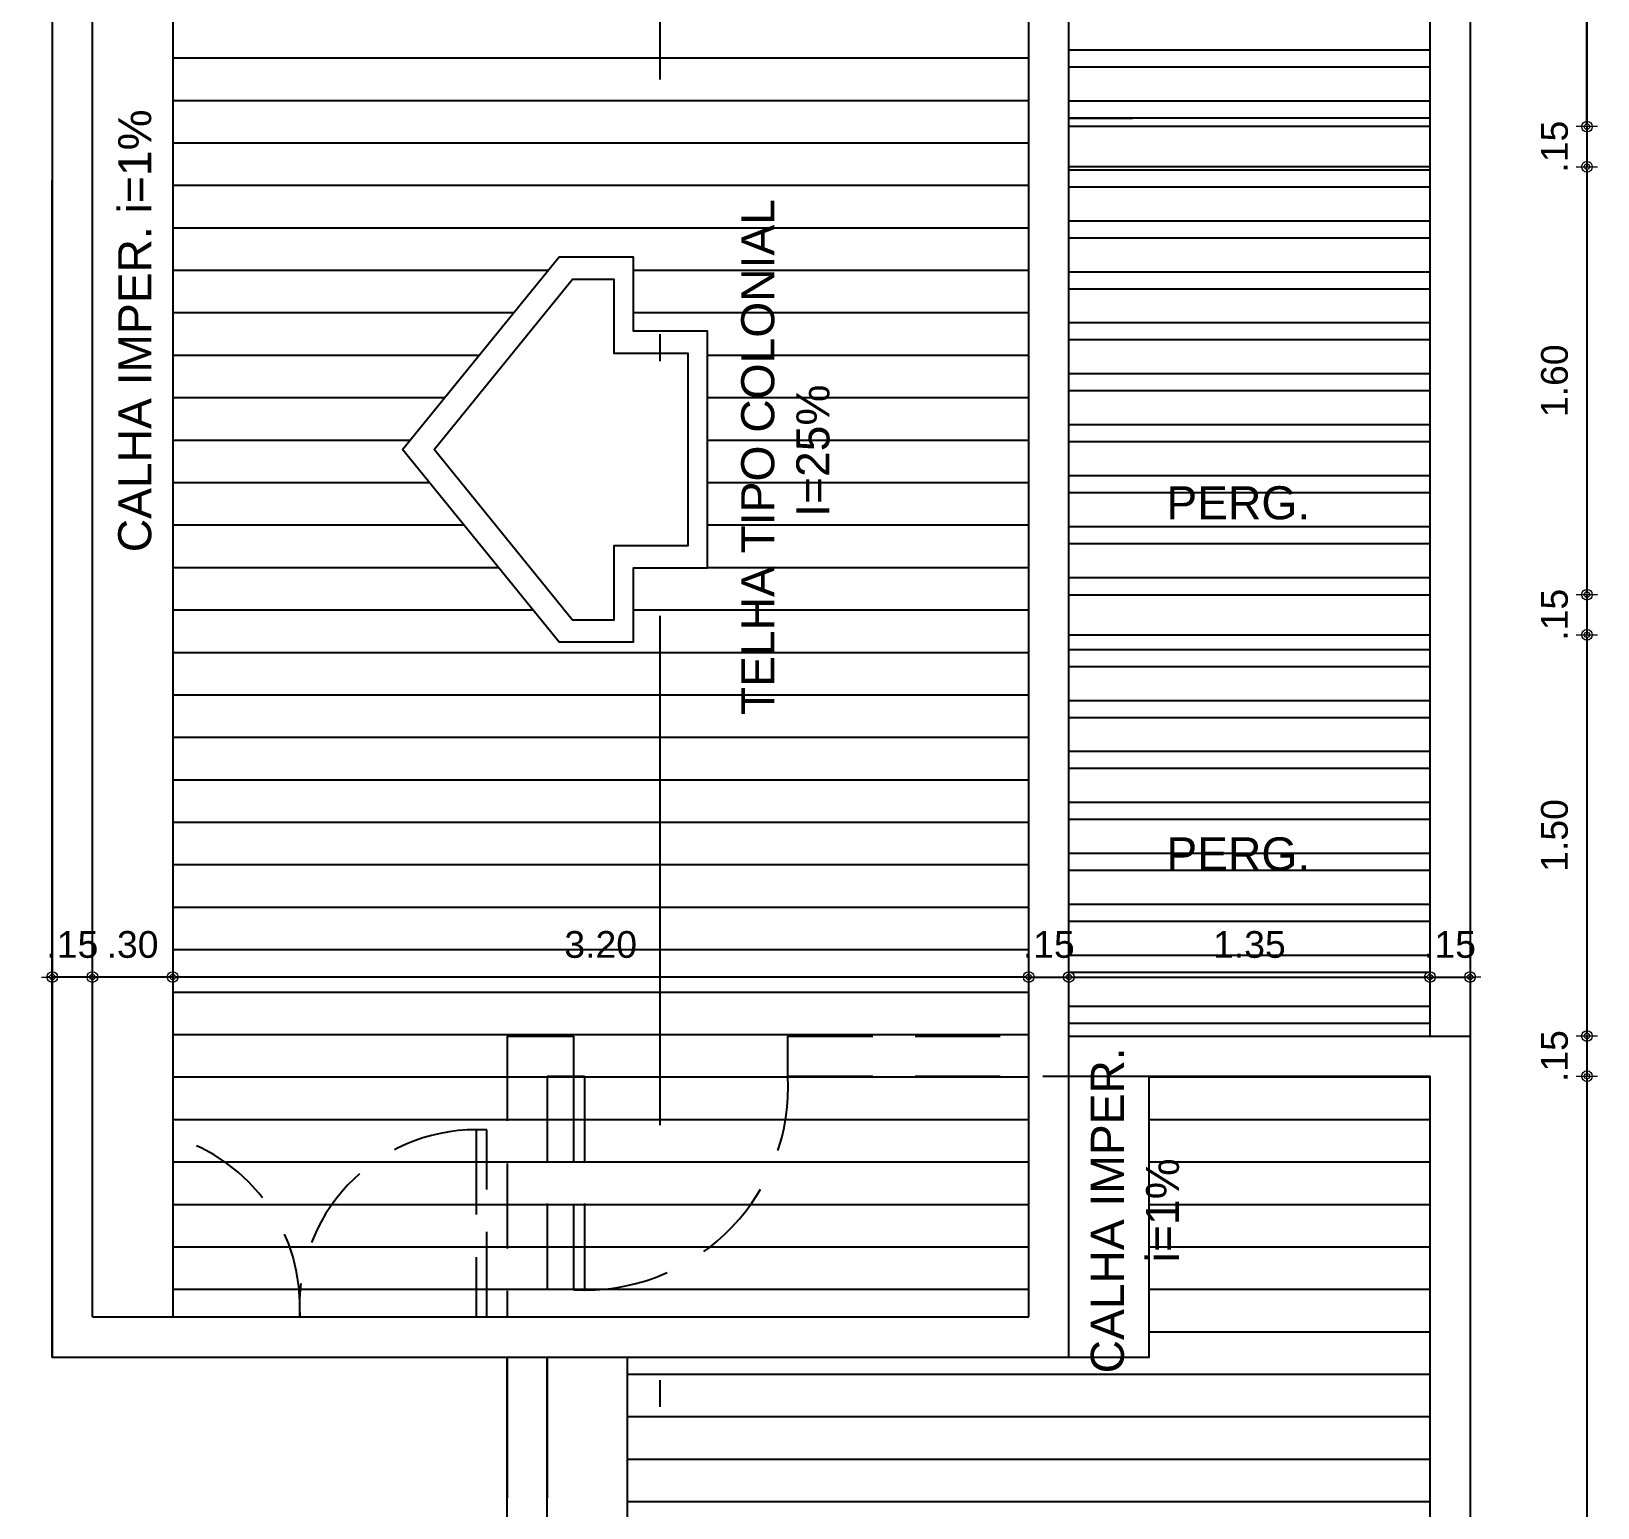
# Model space of a CAD drawing. Header units: millimetres. Extents: x 1540 to 1603, y 509.1 to 598.2.
# Drawn here: x 1560.97 to 1566.83, y 581.03 to 586.55 of the extents above; entities that cross this region are included whole.
import ezdxf

# ---------------------------------------------------------------- set-up
doc = ezdxf.new("R2010")
doc.units = ezdxf.units.MM
doc.linetypes.add('DASHDOT2', pattern=[12.7, 6.35, -3.175, 0, -3.175])
doc.linetypes.add('HIDDEN', pattern=[9.525, 6.35, -3.175])
for name, color, linetype in [('0-COTAS', 8, 'Continuous'), ('A-PEN-08', 8, 'Continuous'), ('A-PEN-B', 5, 'Continuous'), ('A-PEN-G', 3, 'Continuous'), ('A-PEN-M', 6, 'Continuous'), ('A-PEN-R', 1, 'Continuous')]:
    doc.layers.add(name, color=color, linetype=linetype)
doc.layers.add('COTAS', color=53, linetype='Continuous', lineweight=9)
doc.styles.add('CARIMBO_DADOS', font='arial.ttf', dxfattribs={"height": 0.1})
doc.dimstyles.get("Standard").update_dxf_attribs({"dimtxt": 0.18, "dimasz": 0.18, "dimexe": 0.18, "dimexo": 0.0625, "dimgap": 0.09, "dimtad": 0, "dimtih": 1, "dimtoh": 1, "dimdec": 4, "dimzin": 0, "dimdsep": 46, "dimtxsty": 'Standard', "dimcen": 0.09, "dimadec": 0, "dimazin": 0, "dimtfac": 1, "dimtdec": 4, "dimtofl": 0, "dimtmove": 0, "dimatfit": 3, "dimfxl": 1, "dimtolj": 1, "dimtzin": 0, "dimarcsym": 0})
pattern_1 = [(7e-15, (-2519.20092, 406.11288), (0, 0.15875), [])]

# ---------------------------------------------------------------- blocks, each defined once
blk = doc.blocks.new('CIRCULOS')
at = {"layer": 'COTAS'}
for p, q in [((-4, 0), (4, 0)), ((0, 4), (0, -4))]:
    blk.add_line(p, q, dxfattribs=at)
for radius in [2, 1]:
    blk.add_circle((0, 0), radius, dxfattribs=at)
blk = doc.blocks.new('*D545')
at = {"layer": 'A-PEN-08', "color": 8, "lineweight": -2, "ltscale": 0.05}
blk.add_line((1559.1397, 588.4859), (1559.1397, 581.7559), dxfattribs=at)
at = {"layer": 'Defpoints', "color": 0, "ltscale": 0.05}
for p in [(1559.3482, 588.4959), (1559.1397, 581.7459), (1561.1982, 581.7459)]:
    blk.add_point(p, dxfattribs=at)
at = {"layer": 'A-PEN-08', "color": 8, "lineweight": -2, "ltscale": 0.05, "xscale": 0.01, "yscale": 0.01, "zscale": 0.01}
for p, rotation in [((1559.1397, 588.4959), 90), ((1559.1397, 581.7459), 270)]:
    blk.add_blockref('CIRCULOS', p, dxfattribs=dict(at, rotation=rotation))
at = {"layer": 'A-PEN-08', "color": 230, "ltscale": 0.05, "insert": (1559.0187, 585.1209), "char_height": 0.1, "attachment_point": 5, "rotation": 90, "style": 'CARIMBO_DADOS'}
blk.add_mtext('\\A1;6.75', dxfattribs=at)
blk = doc.blocks.new('*D367')
at = {"layer": 'A-PEN-08', "color": 8, "lineweight": -2, "ltscale": 0.05}
blk.add_line((1566.7852, 586.2059), (1566.7852, 588.4859), dxfattribs=at)
at = {"layer": 'Defpoints', "color": 0, "ltscale": 0.05}
for p in [(1561.1982, 588.4959), (1566.7852, 588.4959), (1564.8482, 586.1959)]:
    blk.add_point(p, dxfattribs=at)
at = {"layer": 'A-PEN-08', "color": 8, "lineweight": -2, "ltscale": 0.05, "xscale": 0.01, "yscale": 0.01, "zscale": 0.01}
for p, rotation in [((1566.7852, 588.4959), 90), ((1566.7852, 586.1959), 270)]:
    blk.add_blockref('CIRCULOS', p, dxfattribs=dict(at, rotation=rotation))
at = {"layer": 'A-PEN-08', "color": 230, "ltscale": 0.05, "insert": (1566.6641, 587.3459), "char_height": 0.1, "attachment_point": 5, "rotation": 90, "style": 'CARIMBO_DADOS'}
blk.add_mtext('\\A1;2.30', dxfattribs=at)
blk = doc.blocks.new('*D368')
at = {"layer": 'A-PEN-08', "color": 8, "lineweight": -2, "ltscale": 0.05}
blk.add_line((1566.7852, 588.4859), (1566.7852, 586.2059), dxfattribs=at)
at = {"layer": 'Defpoints', "color": 0, "ltscale": 0.05}
for p in [(1561.1982, 588.4959), (1566.1982, 586.1959), (1566.7852, 586.1959)]:
    blk.add_point(p, dxfattribs=at)
at = {"layer": 'A-PEN-08', "color": 8, "lineweight": -2, "ltscale": 0.05, "xscale": 0.01, "yscale": 0.01, "zscale": 0.01}
for p, rotation in [((1566.7852, 588.4959), 90), ((1566.7852, 586.1959), 270)]:
    blk.add_blockref('CIRCULOS', p, dxfattribs=dict(at, rotation=rotation))
at = {"layer": 'A-PEN-08', "color": 230, "ltscale": 0.05, "insert": (1566.6641, 587.3459), "char_height": 0.1, "attachment_point": 5, "rotation": 90, "style": 'CARIMBO_DADOS'}
blk.add_mtext('\\A1;2.30', dxfattribs=at)
blk = doc.blocks.new('*D553')
at = {"layer": 'A-PEN-08', "color": 8, "lineweight": -2, "ltscale": 0.05}
for p, q in [((1566.7852, 586.2059), (1566.7852, 586.2159)), ((1566.7852, 586.1959), (1566.7852, 586.0459)), ((1566.7852, 586.0359), (1566.7852, 586.0259))]:
    blk.add_line(p, q, dxfattribs=at)
at = {"layer": 'Defpoints', "color": 0, "ltscale": 0.05}
for p in [(1566.1982, 586.1959), (1566.3482, 586.0459), (1566.7852, 586.0459)]:
    blk.add_point(p, dxfattribs=at)
at = {"layer": 'A-PEN-08', "color": 8, "lineweight": -2, "ltscale": 0.05, "xscale": 0.01, "yscale": 0.01, "zscale": 0.01}
for p, rotation in [((1566.7852, 586.1959), 270), ((1566.7852, 586.0459), 90)]:
    blk.add_blockref('CIRCULOS', p, dxfattribs=dict(at, rotation=rotation))
at = {"layer": 'A-PEN-08', "color": 230, "ltscale": 0.05, "insert": (1566.6642, 586.1209), "char_height": 0.1, "attachment_point": 5, "rotation": 90, "style": 'CARIMBO_DADOS'}
blk.add_mtext('\\A1;.15', dxfattribs=at)
blk = doc.blocks.new('*D554')
at = {"layer": 'A-PEN-08', "color": 8, "lineweight": -2, "ltscale": 0.05}
blk.add_line((1566.7852, 586.0359), (1566.7852, 584.4559), dxfattribs=at)
at = {"layer": 'Defpoints', "color": 0, "ltscale": 0.05}
for p in [(1566.3482, 586.0459), (1566.1982, 584.4459), (1566.7852, 584.4459)]:
    blk.add_point(p, dxfattribs=at)
at = {"layer": 'A-PEN-08', "color": 8, "lineweight": -2, "ltscale": 0.05, "xscale": 0.01, "yscale": 0.01, "zscale": 0.01}
for p, rotation in [((1566.7852, 586.0459), 90), ((1566.7852, 584.4459), 270)]:
    blk.add_blockref('CIRCULOS', p, dxfattribs=dict(at, rotation=rotation))
at = {"layer": 'A-PEN-08', "color": 230, "ltscale": 0.05, "insert": (1566.6642, 585.2459), "char_height": 0.1, "attachment_point": 5, "rotation": 90, "style": 'CARIMBO_DADOS'}
blk.add_mtext('\\A1;1.60', dxfattribs=at)
blk = doc.blocks.new('*D555')
at = {"layer": 'A-PEN-08', "color": 8, "lineweight": -2, "ltscale": 0.05}
for p, q in [((1566.7852, 584.4559), (1566.7852, 584.4659)), ((1566.7852, 584.4459), (1566.7852, 584.2959)), ((1566.7852, 584.2859), (1566.7852, 584.2759))]:
    blk.add_line(p, q, dxfattribs=at)
at = {"layer": 'Defpoints', "color": 0, "ltscale": 0.05}
for p in [(1566.1982, 584.4459), (1566.1982, 584.2959), (1566.7852, 584.2959)]:
    blk.add_point(p, dxfattribs=at)
at = {"layer": 'A-PEN-08', "color": 8, "lineweight": -2, "ltscale": 0.05, "xscale": 0.01, "yscale": 0.01, "zscale": 0.01}
for p, rotation in [((1566.7852, 584.4459), 270), ((1566.7852, 584.2959), 90)]:
    blk.add_blockref('CIRCULOS', p, dxfattribs=dict(at, rotation=rotation))
at = {"layer": 'A-PEN-08', "color": 230, "ltscale": 0.05, "insert": (1566.6642, 584.3709), "char_height": 0.1, "attachment_point": 5, "rotation": 90, "style": 'CARIMBO_DADOS'}
blk.add_mtext('\\A1;.15', dxfattribs=at)
blk = doc.blocks.new('*D556')
at = {"layer": 'A-PEN-08', "color": 8, "lineweight": -2, "ltscale": 0.05}
blk.add_line((1566.7852, 584.2859), (1566.7852, 582.8059), dxfattribs=at)
at = {"layer": 'Defpoints', "color": 0, "ltscale": 0.05}
for p in [(1566.1982, 584.2959), (1566.3482, 582.7959), (1566.7852, 582.7959)]:
    blk.add_point(p, dxfattribs=at)
at = {"layer": 'A-PEN-08', "color": 8, "lineweight": -2, "ltscale": 0.05, "xscale": 0.01, "yscale": 0.01, "zscale": 0.01}
for p, rotation in [((1566.7852, 584.2959), 90), ((1566.7852, 582.7959), 270)]:
    blk.add_blockref('CIRCULOS', p, dxfattribs=dict(at, rotation=rotation))
at = {"layer": 'A-PEN-08', "color": 230, "ltscale": 0.05, "insert": (1566.6642, 583.5459), "char_height": 0.1, "attachment_point": 5, "rotation": 90, "style": 'CARIMBO_DADOS'}
blk.add_mtext('\\A1;1.50', dxfattribs=at)
blk = doc.blocks.new('*D557')
at = {"layer": 'A-PEN-08', "color": 8, "lineweight": -2, "ltscale": 0.05}
for p, q in [((1566.7852, 582.8059), (1566.7852, 582.8159)), ((1566.7852, 582.7959), (1566.7852, 582.6459)), ((1566.7852, 582.6359), (1566.7852, 582.6259))]:
    blk.add_line(p, q, dxfattribs=at)
at = {"layer": 'Defpoints', "color": 0, "ltscale": 0.05}
for p in [(1566.3482, 582.7959), (1566.1982, 582.6459), (1566.7852, 582.6459)]:
    blk.add_point(p, dxfattribs=at)
at = {"layer": 'A-PEN-08', "color": 8, "lineweight": -2, "ltscale": 0.05, "xscale": 0.01, "yscale": 0.01, "zscale": 0.01}
for p, rotation in [((1566.7852, 582.7959), 270), ((1566.7852, 582.6459), 90)]:
    blk.add_blockref('CIRCULOS', p, dxfattribs=dict(at, rotation=rotation))
at = {"layer": 'A-PEN-08', "color": 230, "ltscale": 0.05, "insert": (1566.6642, 582.7209), "char_height": 0.1, "attachment_point": 5, "rotation": 90, "style": 'CARIMBO_DADOS'}
blk.add_mtext('\\A1;.15', dxfattribs=at)
blk = doc.blocks.new('*D558')
at = {"layer": 'A-PEN-08', "color": 8, "lineweight": -2, "ltscale": 0.05}
blk.add_line((1566.7852, 582.6359), (1566.7852, 577.2559), dxfattribs=at)
at = {"layer": 'Defpoints', "color": 0, "ltscale": 0.05}
for p in [(1566.1982, 582.6459), (1566.1982, 577.2459), (1566.7852, 577.2459)]:
    blk.add_point(p, dxfattribs=at)
at = {"layer": 'A-PEN-08', "color": 8, "lineweight": -2, "ltscale": 0.05, "xscale": 0.01, "yscale": 0.01, "zscale": 0.01}
for p, rotation in [((1566.7852, 582.6459), 90), ((1566.7852, 577.2459), 270)]:
    blk.add_blockref('CIRCULOS', p, dxfattribs=dict(at, rotation=rotation))
at = {"layer": 'A-PEN-08', "color": 230, "ltscale": 0.05, "insert": (1566.6642, 579.9459), "char_height": 0.1, "attachment_point": 5, "rotation": 90, "style": 'CARIMBO_DADOS'}
blk.add_mtext('\\A1;5.40', dxfattribs=at)
blk = doc.blocks.new('*D565')
at = {"layer": 'A-PEN-08', "color": 8, "lineweight": -2, "ltscale": 0.05}
blk.add_line((1564.6882, 583.0166), (1561.5082, 583.0166), dxfattribs=at)
at = {"layer": 'Defpoints', "color": 0, "ltscale": 0.05}
for p in [(1561.4982, 583.0166), (1561.4982, 581.7459), (1564.6982, 581.7459)]:
    blk.add_point(p, dxfattribs=at)
at = {"layer": 'A-PEN-08', "color": 8, "lineweight": -2, "ltscale": 0.05, "xscale": 0.01, "yscale": 0.01, "zscale": 0.01, "rotation": 180}
blk.add_blockref('CIRCULOS', (1561.4982, 583.0166), dxfattribs=at)
at = {"layer": 'A-PEN-08', "color": 8, "lineweight": -2, "ltscale": 0.05, "xscale": 0.01, "yscale": 0.01, "zscale": 0.01}
blk.add_blockref('CIRCULOS', (1564.6982, 583.0166), dxfattribs=at)
at = {"layer": 'A-PEN-08', "color": 230, "ltscale": 0.05, "insert": (1563.0982, 583.1377), "char_height": 0.1, "attachment_point": 5, "style": 'CARIMBO_DADOS'}
blk.add_mtext('\\A1;3.20', dxfattribs=at)
blk = doc.blocks.new('*D566')
at = {"layer": 'A-PEN-08', "color": 8, "lineweight": -2, "ltscale": 0.05}
for p, q in [((1561.1882, 583.0166), (1561.1782, 583.0166)), ((1561.4982, 583.0166), (1561.1982, 583.0166)), ((1561.5082, 583.0166), (1561.5182, 583.0166))]:
    blk.add_line(p, q, dxfattribs=at)
at = {"layer": 'Defpoints', "color": 0, "ltscale": 0.05}
for p in [(1561.1982, 583.0166), (1561.1982, 581.7459), (1561.4982, 581.7459)]:
    blk.add_point(p, dxfattribs=at)
at = {"layer": 'A-PEN-08', "color": 8, "lineweight": -2, "ltscale": 0.05, "xscale": 0.01, "yscale": 0.01, "zscale": 0.01}
blk.add_blockref('CIRCULOS', (1561.1982, 583.0166), dxfattribs=at)
at = {"layer": 'A-PEN-08', "color": 8, "lineweight": -2, "ltscale": 0.05, "xscale": 0.01, "yscale": 0.01, "zscale": 0.01, "rotation": 180}
blk.add_blockref('CIRCULOS', (1561.4982, 583.0166), dxfattribs=at)
at = {"layer": 'A-PEN-08', "color": 230, "ltscale": 0.05, "insert": (1561.3482, 583.1377), "char_height": 0.1, "attachment_point": 5, "style": 'CARIMBO_DADOS'}
blk.add_mtext('\\A1;.30', dxfattribs=at)
blk = doc.blocks.new('*D567')
at = {"layer": 'A-PEN-08', "color": 8, "lineweight": -2, "ltscale": 0.05}
for p, q in [((1561.0382, 583.0166), (1561.0282, 583.0166)), ((1561.1982, 583.0166), (1561.0482, 583.0166)), ((1561.2082, 583.0166), (1561.2182, 583.0166))]:
    blk.add_line(p, q, dxfattribs=at)
at = {"layer": 'Defpoints', "color": 0, "ltscale": 0.05}
for p in [(1561.0482, 583.0166), (1561.1982, 581.7459), (1561.0482, 581.5959)]:
    blk.add_point(p, dxfattribs=at)
at = {"layer": 'A-PEN-08', "color": 8, "lineweight": -2, "ltscale": 0.05, "xscale": 0.01, "yscale": 0.01, "zscale": 0.01}
blk.add_blockref('CIRCULOS', (1561.0482, 583.0166), dxfattribs=at)
at = {"layer": 'A-PEN-08', "color": 8, "lineweight": -2, "ltscale": 0.05, "xscale": 0.01, "yscale": 0.01, "zscale": 0.01, "rotation": 180}
blk.add_blockref('CIRCULOS', (1561.1982, 583.0166), dxfattribs=at)
at = {"layer": 'A-PEN-08', "color": 230, "ltscale": 0.05, "insert": (1561.1232, 583.1377), "char_height": 0.1, "attachment_point": 5, "style": 'CARIMBO_DADOS'}
blk.add_mtext('\\A1;.15', dxfattribs=at)
blk = doc.blocks.new('*D568')
at = {"layer": 'A-PEN-08', "color": 8, "lineweight": -2, "ltscale": 0.05}
for p, q in [((1564.6882, 583.0166), (1564.6782, 583.0166)), ((1564.6982, 583.0166), (1564.8482, 583.0166)), ((1564.8582, 583.0166), (1564.8682, 583.0166))]:
    blk.add_line(p, q, dxfattribs=at)
at = {"layer": 'Defpoints', "color": 0, "ltscale": 0.05}
for p in [(1564.8482, 583.0166), (1564.8482, 582.7959), (1564.6982, 581.7459)]:
    blk.add_point(p, dxfattribs=at)
at = {"layer": 'A-PEN-08', "color": 8, "lineweight": -2, "ltscale": 0.05, "xscale": 0.01, "yscale": 0.01, "zscale": 0.01}
blk.add_blockref('CIRCULOS', (1564.6982, 583.0166), dxfattribs=at)
at = {"layer": 'A-PEN-08', "color": 8, "lineweight": -2, "ltscale": 0.05, "xscale": 0.01, "yscale": 0.01, "zscale": 0.01, "rotation": 180}
blk.add_blockref('CIRCULOS', (1564.8482, 583.0166), dxfattribs=at)
at = {"layer": 'A-PEN-08', "color": 230, "ltscale": 0.05, "insert": (1564.7732, 583.1377), "char_height": 0.1, "attachment_point": 5, "style": 'CARIMBO_DADOS'}
blk.add_mtext('\\A1;.15', dxfattribs=at)
blk = doc.blocks.new('*D370')
at = {"layer": 'A-PEN-08', "color": 8, "lineweight": -2, "ltscale": 0.05}
for p, q in [((1566.1882, 583.0166), (1566.1782, 583.0166)), ((1566.1982, 583.0166), (1566.3482, 583.0166)), ((1566.3582, 583.0166), (1566.3682, 583.0166))]:
    blk.add_line(p, q, dxfattribs=at)
at = {"layer": 'Defpoints', "color": 0, "ltscale": 0.05}
for p in [(1566.3482, 583.0166), (1566.3482, 582.7959), (1566.1982, 582.6459)]:
    blk.add_point(p, dxfattribs=at)
at = {"layer": 'A-PEN-08', "color": 8, "lineweight": -2, "ltscale": 0.05, "xscale": 0.01, "yscale": 0.01, "zscale": 0.01}
blk.add_blockref('CIRCULOS', (1566.1982, 583.0166), dxfattribs=at)
at = {"layer": 'A-PEN-08', "color": 8, "lineweight": -2, "ltscale": 0.05, "xscale": 0.01, "yscale": 0.01, "zscale": 0.01, "rotation": 180}
blk.add_blockref('CIRCULOS', (1566.3482, 583.0166), dxfattribs=at)
at = {"layer": 'A-PEN-08', "color": 230, "ltscale": 0.05, "insert": (1566.2732, 583.1377), "char_height": 0.1, "attachment_point": 5, "style": 'CARIMBO_DADOS'}
blk.add_mtext('\\A1;.15', dxfattribs=at)
blk = doc.blocks.new('*D373')
at = {"layer": 'A-PEN-08', "color": 8, "lineweight": -2, "ltscale": 0.05}
for p, q in [((1559.1397, 581.7559), (1559.1397, 581.7659)), ((1559.1397, 581.7459), (1559.1397, 581.5959)), ((1559.1397, 581.5859), (1559.1397, 581.5759))]:
    blk.add_line(p, q, dxfattribs=at)
at = {"layer": 'Defpoints', "color": 0, "ltscale": 0.05}
for p in [(1561.1982, 581.7459), (1559.1397, 581.5959), (1561.0482, 581.5959)]:
    blk.add_point(p, dxfattribs=at)
at = {"layer": 'A-PEN-08', "color": 8, "lineweight": -2, "ltscale": 0.05, "xscale": 0.01, "yscale": 0.01, "zscale": 0.01}
for p, rotation in [((1559.1397, 581.7459), 270), ((1559.1397, 581.5959), 90)]:
    blk.add_blockref('CIRCULOS', p, dxfattribs=dict(at, rotation=rotation))
at = {"layer": 'A-PEN-08', "color": 230, "ltscale": 0.05, "insert": (1559.0187, 581.6709), "char_height": 0.1, "attachment_point": 5, "rotation": 90, "style": 'CARIMBO_DADOS'}
blk.add_mtext('\\A1;.15', dxfattribs=at)
blk = doc.blocks.new('*D577')
at = {"layer": 'A-PEN-08', "color": 8, "lineweight": -2, "ltscale": 0.05}
blk.add_line((1559.1397, 581.5859), (1559.1397, 577.2559), dxfattribs=at)
at = {"layer": 'Defpoints', "color": 0, "ltscale": 0.05}
for p in [(1561.0482, 581.5959), (1559.1397, 577.2459), (1562.8982, 577.2459)]:
    blk.add_point(p, dxfattribs=at)
at = {"layer": 'A-PEN-08', "color": 8, "lineweight": -2, "ltscale": 0.05, "xscale": 0.01, "yscale": 0.01, "zscale": 0.01}
for p, rotation in [((1559.1397, 581.5959), 90), ((1559.1397, 577.2459), 270)]:
    blk.add_blockref('CIRCULOS', p, dxfattribs=dict(at, rotation=rotation))
at = {"layer": 'A-PEN-08', "color": 230, "ltscale": 0.05, "insert": (1559.0186, 579.4209), "char_height": 0.1, "attachment_point": 5, "rotation": 90, "style": 'CARIMBO_DADOS'}
blk.add_mtext('\\A1;4.35', dxfattribs=at)
blk = doc.blocks.new('*D343')
at = {"layer": '0-COTAS', "color": 8, "lineweight": -2, "ltscale": 0.05}
blk.add_line((1564.8582, 583.0166), (1566.1882, 583.0166), dxfattribs=at)
at = {"layer": 'Defpoints', "color": 0, "ltscale": 0.05}
for p in [(1564.8482, 583.0166), (1566.1982, 583.0166), (1566.1982, 583.0166)]:
    blk.add_point(p, dxfattribs=at)
at = {"layer": '0-COTAS', "color": 8, "lineweight": -2, "ltscale": 0.05, "xscale": 0.01, "yscale": 0.01, "zscale": 0.01, "rotation": 180}
blk.add_blockref('CIRCULOS', (1564.8482, 583.0166), dxfattribs=at)
at = {"layer": '0-COTAS', "color": 8, "lineweight": -2, "ltscale": 0.05, "xscale": 0.01, "yscale": 0.01, "zscale": 0.01}
blk.add_blockref('CIRCULOS', (1566.1982, 583.0166), dxfattribs=at)
at = {"layer": '0-COTAS', "color": 230, "ltscale": 0.05, "insert": (1565.5232, 583.1377), "char_height": 0.1, "attachment_point": 5, "style": 'CARIMBO_DADOS'}
blk.add_mtext('\\A1;1.35', dxfattribs=at)

msp = doc.modelspace()

# ---------------------------------------------------------------- hatches: boundary and pattern name
at = {"layer": 'A-PEN-B', "ltscale": 0.05}
h = msp.add_hatch(dxfattribs=at)
h.set_pattern_fill('LINE', color=8, scale=0.05, style=0)
h.set_pattern_definition(pattern_1)
h.paths.add_polyline_path([(1561.4982, 581.7459), (1564.6982, 581.7459), (1564.6982, 588.4959), (1561.4982, 588.4959)])
h.paths.add_polyline_path([(1563.2197, 585.432), (1563.2197, 585.7091), (1562.9426, 585.7091), (1562.3577, 584.9886), (1562.9426, 584.2681), (1563.2197, 584.2681), (1563.2197, 584.5452), (1563.4968, 584.5452), (1563.4968, 585.432)], flags=0)
h = msp.add_hatch(dxfattribs=at)
h.set_pattern_fill('ANSI32', color=6, scale=0.02, angle=135, style=0)
h.set_pattern_definition([(180, (-2827.9604, 411.20387), (-1e-17, -0.1905), []), (180, (-2828.0239, 411.26737), (-1e-17, -0.1905), [])])
h.paths.add_polyline_path([(1566.1982, 584.2959), (1564.8482, 584.2959), (1564.8482, 582.7959), (1566.1982, 582.7959)])
h = msp.add_hatch(dxfattribs=at)
h.set_pattern_fill('LINE', color=8, scale=0.05, style=0)
h.set_pattern_definition(pattern_1)
h.paths.add_polyline_path([(1566.1982, 582.6459), (1565.1482, 582.6459), (1565.1482, 581.5959), (1564.8482, 581.5959), (1563.1982, 581.5959), (1563.1982, 577.2459), (1566.1982, 577.2459)])
h.paths.add_polyline_path([(1564.5896, 580.3324), (1564.5896, 580.6095), (1564.3124, 580.6095), (1563.7276, 579.889), (1564.3124, 579.1685), (1564.5896, 579.1685), (1564.5896, 579.4456), (1564.8667, 579.4456), (1564.8667, 580.3324)], flags=0)

# ---------------------------------------------------------------- linework, layer by layer
at = {"layer": 'A-PEN-B', "color": 2, "ltscale": 0.05}
for p, q in [((1566.3482, 591.5959), (1566.3482, 577.0959)), ((1566.1982, 586.0459), (1566.1982, 584.2959)), ((1566.1982, 584.2959), (1566.1982, 582.7959))]:
    msp.add_line(p, q, dxfattribs=at)
at = {"layer": 'A-PEN-B', "color": 3, "ltscale": 0.05}
for q in [(1561.1982, 588.4959), (1564.6982, 581.7459)]:
    msp.add_line((1561.1982, 581.7459), q, dxfattribs=at)
at = {"layer": 'A-PEN-B', "ltscale": 0.05}
for p, q in [((1564.8482, 586.4959), (1564.8482, 586.4959)), ((1564.8482, 586.2279), (1565.0867, 586.2279)), ((1564.8482, 586.1959), (1564.8482, 586.1959)), ((1566.6872, 586.0459), (1566.6872, 586.0459)), ((1561.0482, 581.5959), (1561.0482, 585.9959)), ((1564.8482, 584.4459), (1566.1982, 584.4459)), ((1564.8482, 582.6459), (1564.8482, 584.2959)), ((1564.8482, 584.2959), (1566.1982, 584.2959)), ((1562.7482, 581.5959), (1562.7482, 581.0696)), ((1562.8982, 581.5959), (1562.8982, 581.0696))]:
    msp.add_line(p, q, dxfattribs=at)
at = {"layer": 'A-PEN-B', "color": 6, "ltscale": 0.05}
for p, q in [((1566.1982, 586.4819), (1564.8482, 586.4819)), ((1566.1982, 586.4184), (1564.8482, 586.4184)), ((1566.1982, 586.2914), (1564.8482, 586.2914)), ((1566.1982, 586.2279), (1564.8482, 586.2279)), ((1566.1982, 586.0334), (1564.8482, 586.0334)), ((1566.1982, 585.9699), (1564.8482, 585.9699)), ((1566.1982, 585.8429), (1564.8482, 585.8429)), ((1566.1982, 585.8429), (1566.0032, 585.8429)), ((1566.1982, 585.7794), (1564.8482, 585.7794)), ((1566.1982, 585.7794), (1566.0032, 585.7794)), ((1566.1982, 585.6524), (1564.8482, 585.6524)), ((1566.1982, 585.6524), (1566.0032, 585.6524)), ((1566.1982, 585.5889), (1564.8482, 585.5889)), ((1566.1982, 585.5889), (1566.0032, 585.5889)), ((1566.1982, 585.4619), (1564.8482, 585.4619)), ((1566.1982, 585.3984), (1564.8482, 585.3984)), ((1566.1982, 585.2714), (1564.8482, 585.2714)), ((1566.1982, 585.2079), (1564.8482, 585.2079)), ((1566.1982, 585.0809), (1564.8482, 585.0809)), ((1566.1982, 585.0174), (1564.8482, 585.0174)), ((1566.1982, 584.8904), (1564.8482, 584.8904)), ((1566.1982, 584.8269), (1564.8482, 584.8269)), ((1566.1982, 584.6999), (1564.8482, 584.6999)), ((1566.1982, 584.6364), (1564.8482, 584.6364)), ((1566.1982, 584.5094), (1564.8482, 584.5094)), ((1564.8482, 584.4459), (1566.1982, 584.4459)), ((1564.8482, 584.2959), (1566.1982, 584.2959))]:
    msp.add_line(p, q, dxfattribs=at)
at = {"layer": 'A-PEN-B', "color": 5, "ltscale": 0.05}
for p, q in [((1566.1982, 586.1959), (1564.8482, 586.1959)), ((1566.1982, 586.0459), (1564.8482, 586.0459))]:
    msp.add_line(p, q, dxfattribs=at)
at = {"layer": 'A-PEN-B', "color": 8, "linetype": 'HIDDEN', "ltscale": 0.05}
for p, q in [((1562.7482, 582.7959), (1562.7482, 581.7459)), ((1562.7482, 582.7959), (1562.9982, 582.7959)), ((1562.9982, 582.6459), (1562.9982, 582.7959)), ((1563.7982, 582.7959), (1564.6982, 582.7959)), ((1563.7982, 582.6459), (1563.7982, 582.7959)), ((1562.8982, 582.6459), (1562.8982, 581.7459)), ((1562.8982, 582.6459), (1562.9982, 582.6459)), ((1563.7982, 582.6459), (1564.8482, 582.6459))]:
    msp.add_line(p, q, dxfattribs=at)
at = {"layer": 'A-PEN-B', "color": 2, "ltscale": 0.05}
for points in [[(1561.0482, 588.4959), (1559.3482, 588.4959), (1559.3482, 591.5959), (1559.4982, 591.5959), (1566.3482, 591.5959), (1566.3482, 586.0459)], [(1561.0482, 588.6459), (1559.4982, 588.6459), (1559.4982, 591.4459), (1566.1982, 591.4459), (1566.1982, 586.0459)], [(1564.8482, 582.7959), (1566.3482, 582.7959), (1566.3482, 577.0959), (1562.7482, 577.0959), (1562.7482, 581.5959)], [(1564.8482, 582.6459), (1566.1982, 582.6459), (1566.1982, 577.2459), (1562.8982, 577.2459), (1562.8982, 581.5959)]]:
    msp.add_lwpolyline(points, dxfattribs=at)
at = {"layer": 'A-PEN-B', "color": 3, "ltscale": 0.05}
msp.add_lwpolyline([(1564.6982, 588.6459), (1561.0482, 588.6459), (1561.0482, 581.5959), (1564.8482, 581.5959), (1564.8482, 586.6459)], dxfattribs=at)
at = {"layer": 'A-PEN-B', "color": 6, "ltscale": 0.05}
for points in [[(1561.4982, 588.4959), (1561.4982, 581.7459)], [(1564.8482, 581.5959), (1565.1482, 581.5959), (1565.1482, 582.6459)], [(1563.1982, 577.2459), (1563.1982, 581.5959)]]:
    msp.add_lwpolyline(points, dxfattribs=at)
at = {"layer": 'A-PEN-B', "color": 8, "linetype": 'HIDDEN', "ltscale": 0.05}
msp.add_arc((1561.3132, 581.7847), 0.6611, 356.63063, 73.75063, dxfattribs=at)
at = {"layer": 'A-PEN-G', "ltscale": 0.05}
for p, q in [((1564.6982, 581.7459), (1564.6982, 586.9429)), ((1564.8482, 584.4459), (1564.8482, 586.0459))]:
    msp.add_line(p, q, dxfattribs=at)
at = {"layer": 'A-PEN-G'}
msp.add_lwpolyline([(1562.3577, 584.9886), (1562.9426, 585.7091), (1563.2197, 585.7091), (1563.2197, 585.432), (1563.4968, 585.432), (1563.4968, 584.5452), (1563.2197, 584.5452), (1563.2197, 584.2681), (1562.9426, 584.2681)], close=True, dxfattribs=at)
at = {"layer": 'A-PEN-G', "color": 8, "linetype": 'HIDDEN', "ltscale": 0.05}
for points in [[(1562.9982, 582.6459), (1563.0382, 582.6459), (1563.0382, 581.8459), (1562.9982, 581.8459)], [(1562.6332, 581.7459), (1562.6732, 581.7459), (1562.6732, 582.4459), (1562.6332, 582.4459)]]:
    msp.add_lwpolyline(points, close=True, dxfattribs=at)
for centre, radius, start, end in [((1563.0382, 582.6069), 0.761, 270, 2.9376), ((1562.6332, 581.7847), 0.6611, 90, 183.36937)]:
    msp.add_arc(centre, radius, start, end, dxfattribs=at)
at = {"layer": 'A-PEN-M'}
msp.add_lwpolyline([(1562.4752, 584.9886), (1562.9925, 585.626), (1563.1469, 585.626), (1563.1469, 585.3489), (1563.424, 585.3489), (1563.424, 584.6284), (1563.1469, 584.6284), (1563.1469, 584.3513), (1562.9925, 584.3513)], close=True, dxfattribs=at)
at = {"layer": 'A-PEN-R', "linetype": 'DASHDOT2', "ltscale": 0.3}
msp.add_line((1563.319, 596.0972), (1563.319, 567.0843), dxfattribs=at)

# ---------------------------------------------------------------- texts
at = {"color": 230, "insert": (1561.3572, 585.4326), "char_height": 0.123653, "width": 3.353, "attachment_point": 5, "rotation": 90, "style": 'CARIMBO_DADOS'}
msp.add_mtext('CALHA IMPER. i=1%', dxfattribs=at)
at = {"color": 230, "char_height": 0.123653, "attachment_point": 5, "rotation": 90, "style": 'CARIMBO_DADOS'}
for s, insert in [('TELHA TIPO COLONIAL\\P I=25%', (1563.7893, 584.9605)), ('CALHA IMPER.\\Pi=1%', (1565.0958, 582.1444))]:
    msp.add_mtext(s, dxfattribs=dict(at, insert=insert))
at = {"color": 230, "char_height": 0.12365, "width": 3.353, "attachment_point": 5, "style": 'CARIMBO_DADOS'}
for insert in [(1565.4817, 584.7887), (1565.4817, 583.4761)]:
    msp.add_mtext('PERG.', dxfattribs=dict(at, insert=insert))

# ---------------------------------------------------------------- dimensions: what is measured, and where the dimension line sits
at = {"layer": '0-COTAS', "ltscale": 0.05}
dim = msp.add_linear_dim(base=(1566.1982, 583.0166), p1=(1564.8482, 583.0166), p2=(1566.1982, 583.0166), dimstyle='Standard', override={"dimtxt": 0.1, "dimasz": 0.01, "dimexe": 0, "dimexo": 0, "dimgap": 0.07, "dimtad": 1, "dimtih": 0, "dimtoh": 0, "dimdec": 2, "dimzin": 5, "dimtxsty": 'CARIMBO_DADOS', "dimblk1": 'CIRCULOS', "dimblk2": 'CIRCULOS', "dimsah": 1, "dimcen": 0, "dimse1": 1, "dimse2": 1, "dimclrd": 8, "dimclre": 8, "dimclrt": 230, "dimtfac": 100, "dimtdec": 2, "dimtix": 1, "dimtofl": 1, "dimtmove": 2, "dimldrblk": 'CIRCULOS', "dimtzin": 5}, dxfattribs=at)
dim.commit()
dim.dimension.update_dxf_attribs({"geometry": '*D343', "text_midpoint": (1565.5232, 583.1377)})
at = {"layer": 'A-PEN-08', "ltscale": 0.05}
for base, p1, p2, picture, middle in [((1559.1397, 581.7459), (1559.3482, 588.4959), (1561.1982, 581.7459), '*D545', (1559.0187, 585.1209)), ((1566.7852, 588.4959), (1564.8482, 586.1959), (1561.1982, 588.4959), '*D367', (1566.6641, 587.3459)), ((1566.7852, 586.1959), (1561.1982, 588.4959), (1566.1982, 586.1959), '*D368', (1566.6641, 587.3459)), ((1566.7852, 586.0459), (1566.1982, 586.1959), (1566.3482, 586.0459), '*D553', (1566.6642, 586.1209)), ((1566.7852, 584.4459), (1566.3482, 586.0459), (1566.1982, 584.4459), '*D554', (1566.6642, 585.2459)), ((1566.7852, 584.2959), (1566.1982, 584.4459), (1566.1982, 584.2959), '*D555', (1566.6642, 584.3709)), ((1566.7852, 582.7959), (1566.1982, 584.2959), (1566.3482, 582.7959), '*D556', (1566.6642, 583.5459)), ((1566.7852, 582.6459), (1566.3482, 582.7959), (1566.1982, 582.6459), '*D557', (1566.6642, 582.7209)), ((1566.7852, 577.2459), (1566.1982, 582.6459), (1566.1982, 577.2459), '*D558', (1566.6642, 579.9459)), ((1559.1397, 581.5959), (1561.1982, 581.7459), (1561.0482, 581.5959), '*D373', (1559.0187, 581.6709)), ((1559.1397, 577.2459), (1561.0482, 581.5959), (1562.8982, 577.2459), '*D577', (1559.0186, 579.4209))]:
    dim = msp.add_linear_dim(base=base, p1=p1, p2=p2, angle=90, dimstyle='Standard', override={"dimtxt": 0.1, "dimasz": 0.01, "dimexe": 0, "dimexo": 0, "dimgap": 0.07, "dimtad": 1, "dimtih": 0, "dimtoh": 0, "dimdec": 2, "dimzin": 5, "dimtxsty": 'CARIMBO_DADOS', "dimblk1": 'CIRCULOS', "dimblk2": 'CIRCULOS', "dimsah": 1, "dimcen": 0, "dimse1": 1, "dimse2": 1, "dimclrd": 8, "dimclre": 8, "dimclrt": 230, "dimtfac": 100, "dimtdec": 2, "dimtix": 1, "dimtofl": 1, "dimtmove": 2, "dimldrblk": 'CIRCULOS', "dimfxl": 0, "dimfxlon": 1, "dimtzin": 5, "dimarcsym": 1}, dxfattribs=at)
    dim.commit()
    dim.dimension.update_dxf_attribs({"geometry": picture, "text_midpoint": middle})
for base, p1, p2, picture, middle in [((1561.0482, 583.0166), (1561.1982, 581.7459), (1561.0482, 581.5959), '*D567', (1561.1232, 583.1377)), ((1561.1982, 583.0166), (1561.4982, 581.7459), (1561.1982, 581.7459), '*D566', (1561.3482, 583.1377)), ((1561.4982, 583.0166), (1564.6982, 581.7459), (1561.4982, 581.7459), '*D565', (1563.0982, 583.1377)), ((1564.8482, 583.0166), (1564.6982, 581.7459), (1564.8482, 582.7959), '*D568', (1564.7732, 583.1377)), ((1566.3482, 583.0166), (1566.1982, 582.6459), (1566.3482, 582.7959), '*D370', (1566.2732, 583.1377))]:
    dim = msp.add_linear_dim(base=base, p1=p1, p2=p2, dimstyle='Standard', override={"dimtxt": 0.1, "dimasz": 0.01, "dimexe": 0, "dimexo": 0, "dimgap": 0.07, "dimtad": 1, "dimtih": 0, "dimtoh": 0, "dimdec": 2, "dimzin": 5, "dimtxsty": 'CARIMBO_DADOS', "dimblk1": 'CIRCULOS', "dimblk2": 'CIRCULOS', "dimsah": 1, "dimcen": 0, "dimse1": 1, "dimse2": 1, "dimclrd": 8, "dimclre": 8, "dimclrt": 230, "dimtfac": 100, "dimtdec": 2, "dimtix": 1, "dimtofl": 1, "dimtmove": 2, "dimldrblk": 'CIRCULOS', "dimfxl": 0, "dimfxlon": 1, "dimtzin": 5, "dimarcsym": 1}, dxfattribs=at)
    dim.commit()
    dim.dimension.update_dxf_attribs({"geometry": picture, "text_midpoint": middle})

doc.saveas('drawing.dxf')
